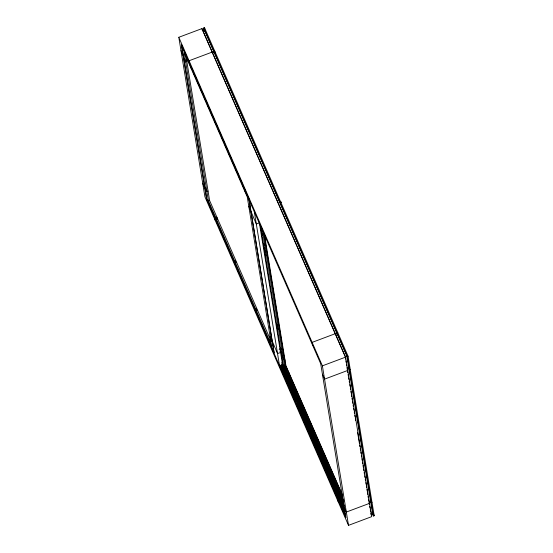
<?xml version="1.0" encoding="UTF-8"?>
<svg xmlns="http://www.w3.org/2000/svg" width="553" height="553" viewBox="0 0 553 553"><rect width="100%" height="100%" fill="white"/><g stroke="black" fill="none" stroke-linecap="round" stroke-linejoin="round"><path stroke-width="0.83" d="M280.544 202.218L281.636 202.128L280.779 202.764M178.806 37.286L202.011 28.583L345.59 357.134L371.713 516.64L348.508 525.35L204.928 196.799L178.806 37.286L322.385 365.844L348.508 525.35M204.098 30.443L203.691 27.954L204.492 27.65L348.072 356.201L374.194 515.714L373.393 516.011L372.363 513.668M204.313 29.786L202.633 30.415L345.19 356.63L346.869 356.001L204.313 29.786L204.589 31.466M181.398 44.945L320.699 363.722L345.915 517.691L206.608 198.914L181.398 44.945L248.919 199.045L250.786 210.416M208.052 191.082L206.891 191.525L204.769 186.672M208.433 200.96L184.121 52.48L247.253 196.944L271.564 345.418L208.433 200.96L209.601 200.525L185.801 55.189M248.919 199.045L274.136 353.014M215.573 217.177L214.73 217.495L215.179 220.267M248.795 206.38L256.316 224L259.35 222.859L282.569 364.648L281.657 365.457L281.767 366.121L280.558 366.577L280.378 365.471L279.535 365.789L254.318 211.82M270.147 339.079L268.986 339.514L269.435 342.259M279.161 349.233L280.758 348.632M337.821 332.733L337.012 333.037L337.123 333.701L335.443 334.33L335.339 333.666L312.127 342.376L312.583 345.141M343.814 501.129L284.519 365.443L285.41 365.111L263.767 232.917M322.385 365.844L345.59 357.134M373.393 516.011L347.27 356.505L348.072 356.201M322.427 374.243L324.563 379.137L347.768 370.427L347.256 369.259L348.936 368.63L349.448 369.798L350.249 369.494M344.001 511.746L338.823 499.905L340.033 499.449L340.365 498.149L340.862 497.963L340.952 498.516M372.017 502.421L371.215 502.718L370.704 501.55L369.024 502.179L369.535 503.348L346.33 512.057L281.947 364.462M346.869 356.001L372.77 514.179L371.091 514.808L370.821 513.129M203.691 27.954L347.27 356.505M186.167 59.966L186.831 61.487L185.67 61.922L183.548 57.07M180.983 50.579L183.119 55.473M373.51 514.145L374.194 515.714M371.761 511.871L372.77 514.179M285.044 360.252L284.36 358.683L283.468 359.021L281.588 354.715M280.012 351.169L280.578 352.461L277.537 353.602L270.023 335.982M342.653 495.543L285.949 365.789L264.306 233.622M285.41 365.111L342.68 496.159M343.219 501.295L283.039 363.577L260.297 224.705M281.726 362.706L344.243 505.705M282.182 364.04L343.005 503.209M202.751 183.506L204.886 188.393M209.601 200.525L271.115 341.291M281.498 365.098L345.342 511.172M281.263 364.966L345.21 511.297M235.143 260.325L236.179 262.689M256.143 308.38L257.18 310.745M280.219 365.104L345.749 515.05M280.744 367.005L282.127 370.171M282.818 371.754L290.429 389.153M291.12 390.736L294.231 397.856M294.922 399.439L295.959 401.81M296.65 403.393L301.489 414.467M302.18 416.05L319.116 454.815M319.807 456.398L338.477 499.11M273.797 352.247L206.767 198.859L181.55 44.89M345.328 357.466L345.604 359.153M345.881 360.839L346.157 362.519M346.434 364.206L346.703 365.886M346.98 367.572L347.256 369.259M347.54 370.959L347.816 372.667M348.093 374.367L348.376 376.075M348.653 377.775L348.936 379.482M349.213 381.183L349.489 382.89M349.773 384.591L350.049 386.298M350.326 387.999L350.609 389.706M350.885 391.413L351.162 393.114M351.445 394.821L351.722 396.522M352.005 398.229L352.282 399.93M352.558 401.637L352.842 403.337M353.118 405.045L353.395 406.745M353.678 408.453L353.955 410.153M354.238 411.861L354.514 413.561M354.791 415.268L355.074 416.976M355.351 418.676L355.627 420.384M357.584 432.308L359.395 443.388M359.678 445.089L359.955 446.796M360.238 448.497L360.515 450.204M360.791 451.905L361.074 453.612M361.351 455.313L361.627 457.02M361.911 458.727L362.187 460.428M362.471 462.135L362.747 463.836M363.024 465.543L363.307 467.244M363.584 468.951L363.86 470.651M364.144 472.359L364.42 474.059M364.697 475.767L364.98 477.467M365.257 479.175L365.54 480.875M365.816 482.582L366.093 484.29M366.376 485.99L366.653 487.698M366.929 489.398L367.213 491.105M367.489 492.806L367.773 494.513M368.049 496.214L368.326 497.921M368.609 499.622L368.886 501.329M369.162 503.023L369.439 504.709M369.715 506.389L369.992 508.076M370.268 509.755L370.545 511.442M338.823 499.905L338.643 498.792L337.793 499.11L338.249 501.882M289.081 372.957L289.226 373.849L288.334 374.181L288.735 376.621M262.177 229.004L284.519 365.443M261.051 226.799L261.334 228.5M261.61 230.2L261.887 231.894M262.163 233.594L262.447 235.295M263.836 243.79L264.113 245.491M264.396 247.191L264.673 248.891M264.949 250.592L265.226 252.292M265.509 253.993L265.786 255.686M277.053 324.521L277.336 326.222M277.613 327.922L277.889 329.623M280.952 348.314L281.228 350.014M281.512 351.715L281.774 353.326M282.037 354.936L282.3 356.547M250.917 211.232L273.998 352.206M244.219 188.29L244.668 191.034M215.013 52.701L214.751 51.118L213.949 51.422L214.052 52.086L212.38 52.715L212.269 52.051L189.064 60.754L189.513 63.526M204.492 27.65L204.769 29.309M202.011 28.583L202.287 30.242M217.232 219.334L216.88 217.191L215.718 217.626L216.168 220.371M190.951 66.401L191.4 69.146"/></g></svg>
